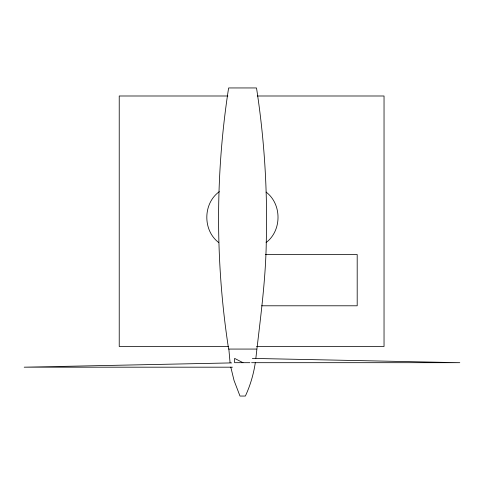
<?xml version="1.0" encoding="UTF-8"?>
<svg xmlns="http://www.w3.org/2000/svg" width="484" height="484" viewBox="0 0 484 484"><rect width="100%" height="100%" fill="white"/><g stroke="black" fill="none" stroke-linecap="round" stroke-linejoin="round"><path stroke-width="0.73" d="M256.508 349.067L228.617 349.067C215.247 262.703 215.247 174.313 228.617 87.949L256.508 87.949C264.276 138.333 267.555 189.389 266.303 240.348C265.843 279.861 260.289 319.01 255.873 358.166M255.298 362.691C253.592 374.205 250.276 385.494 245.37 396.051L239.991 396.051L234.044 380.478L230.808 367.187M219.325 191.664C202.881 203.383 202.621 230.469 218.756 242.581M266.079 242.581C281.997 230.596 281.997 204.06 266.079 192.075M231.642 362.903L24.2 367.187L232.399 367.187M227.867 95.995L119.227 95.995L119.227 346.49L228.623 346.49M257.288 95.995L384.036 95.995L384.036 346.49L256.538 346.49M265.432 254.523L357.192 254.523L357.192 305.791L261.675 305.791M249.889 362.691L234.613 362.691L234.613 358.39L242.998 362.691M251.601 362.691L459.8 362.691L252.358 358.402M230.063 362.691L228.853 349.067"/></g></svg>
